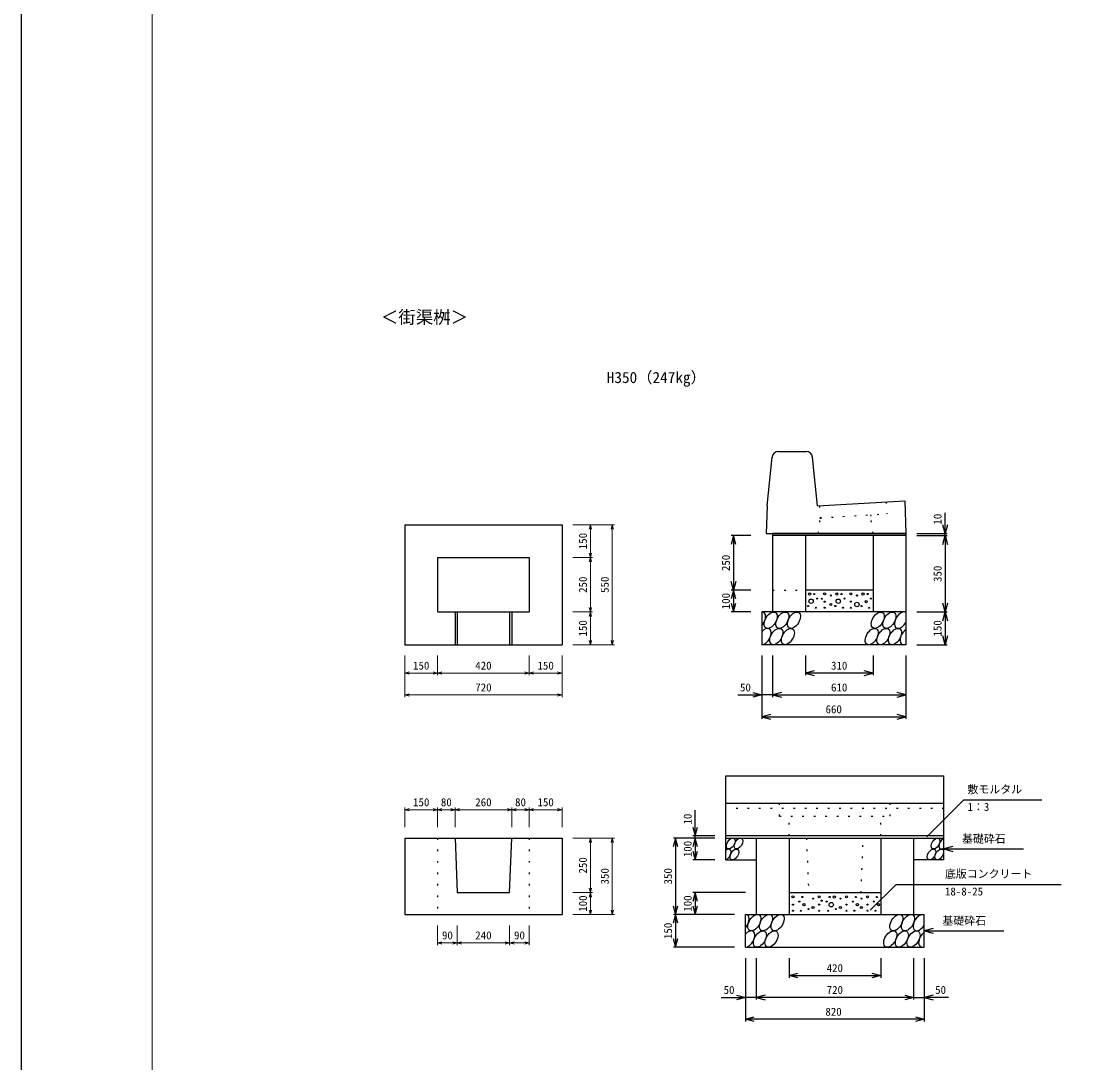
# Model space of a CAD drawing. Units: millimetres, scale not verified. Extents: x -12600 to 12600, y -8910 to 8910.
# Drawn here: x -12600 to -7749, y -4773 to 0 of the extents above; entities that cross this region are included whole.
import ezdxf
from ezdxf.enums import TextEntityAlignment as Align

# ---------------------------------------------------------------- set-up
doc = ezdxf.new("R2010")
doc.units = ezdxf.units.MM
doc.header["$LTSCALE"] = 30
doc.linetypes.add('DOTTED', pattern=[1.75, 0.25, -1.5])
for name, color, linetype, lineweight in [('0-0_DIM', 7, 'Continuous', 13), ('0-1_Defpoints', 5, 'Continuous', 25), ('0-2_HATCH', 6, 'Continuous', 25), ('0-5_OUTLINE', 3, 'Continuous', 25), ('0-6_OUTLINE2', 4, 'DOTTED', 25), ('0-7_TXT', 7, 'Continuous', 25), ('0-8_WAKU', 3, 'Continuous', 13)]:
    doc.layers.add(name, color=color, linetype=linetype, lineweight=lineweight)
doc.styles.add('ＭＳ ゴシック', font='')
doc.styles.get('ＭＳ ゴシック').set_extended_font_data('MS Gothic')

msp = doc.modelspace()

# ---------------------------------------------------------------- linework, layer by layer
at = {"layer": '0-0_DIM', "lineweight": 25}
for p, q in [((-8366.94, -2347.27), (-8366.94, -2252.52)), ((-9256.94, -2357.27), (-9346.94, -2357.27)), ((-9336.94, -2357.27), (-9336.94, -2607.27)), ((-8496.94, -2347.27), (-8356.94, -2347.27)), ((-8496.94, -2357.27), (-8356.94, -2357.27)), ((-8366.94, -2357.27), (-8366.94, -2347.27)), ((-8366.94, -2357.27), (-8366.94, -2707.27)), ((-9256.94, -2607.27), (-9346.94, -2607.27)), ((-9336.94, -2607.27), (-9336.94, -2707.27)), ((-9256.94, -2707.27), (-9346.94, -2707.27)), ((-8496.94, -2707.27), (-8356.94, -2707.27)), ((-8366.94, -2707.27), (-8366.94, -2857.27)), ((-8496.94, -2857.27), (-8356.94, -2857.27)), ((-9206.94, -2907.27), (-9206.94, -3197.27)), ((-9156.94, -2907.27), (-9156.94, -3097.27)), ((-9006.94, -2907.27), (-9006.94, -2997.27)), ((-8696.94, -2907.27), (-8696.94, -2997.27)), ((-8546.94, -2907.27), (-8546.94, -3197.27)), ((-8696.94, -2987.27), (-9006.94, -2987.27)), ((-9317.11, -3087.27), (-9206.94, -3087.27)), ((-9156.94, -3087.27), (-9206.94, -3087.27)), ((-9156.94, -3087.27), (-8546.94, -3087.27)), ((-9206.94, -3187.27), (-8546.94, -3187.27)), ((-8280.91, -3567.86), (-8450.89, -3737.83)), ((-8280.91, -3567.86), (-7922.95, -3567.86)), ((-9511.94, -3733.27), (-9511.94, -3616.04)), ((-9421.94, -3733.27), (-9521.94, -3733.27)), ((-9511.94, -3743.27), (-9511.94, -3733.27)), ((-9421.94, -3743.27), (-9611.94, -3743.27)), ((-9601.94, -3743.27), (-9601.94, -4093.27)), ((-9511.94, -3743.27), (-9511.94, -3843.27)), ((-8371.94, -3793.27), (-8007.17, -3793.27)), ((-9421.94, -3843.27), (-9521.94, -3843.27)), ((-8591.42, -3955.32), (-8709.75, -4073.65)), ((-8591.42, -3955.32), (-7835.23, -3955.32)), ((-9281.94, -3993.27), (-9521.94, -3993.27)), ((-9511.94, -3993.27), (-9511.94, -4093.27)), ((-9331.94, -4093.27), (-9611.94, -4093.27)), ((-9601.94, -4093.27), (-9601.94, -4243.27)), ((-8461.94, -4168.27), (-8097.17, -4168.27)), ((-9331.94, -4243.27), (-9611.94, -4243.27)), ((-9281.94, -4293.27), (-9281.94, -4583.27)), ((-9231.94, -4293.27), (-9231.94, -4483.27)), ((-9081.94, -4293.27), (-9081.94, -4383.27)), ((-8661.94, -4293.27), (-8661.94, -4383.27)), ((-8511.94, -4293.27), (-8511.94, -4483.27)), ((-8461.94, -4293.27), (-8461.94, -4583.27)), ((-9081.94, -4373.27), (-8661.94, -4373.27)), ((-9392.11, -4473.27), (-9281.94, -4473.27)), ((-9231.94, -4473.27), (-9281.94, -4473.27)), ((-8511.94, -4473.27), (-9231.94, -4473.27)), ((-8511.94, -4473.27), (-8461.94, -4473.27)), ((-8351.76, -4473.27), (-8461.94, -4473.27)), ((-8461.94, -4573.27), (-9281.94, -4573.27))]:
    msp.add_line(p, q, dxfattribs=at)
at = {"layer": '0-0_DIM'}
for p, q in [((-10071.94, -2307.27), (-9981.94, -2307.27)), ((-10071.94, -2307.27), (-9881.94, -2307.27)), ((-9991.94, -2307.27), (-9991.94, -2457.27)), ((-9891.94, -2857.27), (-9891.94, -2307.27)), ((-10071.94, -2457.27), (-9981.94, -2457.27)), ((-10071.94, -2457.27), (-9981.94, -2457.27)), ((-9991.94, -2457.27), (-9991.94, -2707.27)), ((-10071.94, -2707.27), (-9981.94, -2707.27)), ((-10071.94, -2707.27), (-9981.94, -2707.27)), ((-9991.94, -2707.27), (-9991.94, -2857.27)), ((-10071.94, -2857.27), (-9981.94, -2857.27)), ((-10071.94, -2857.27), (-9881.94, -2857.27)), ((-10841.94, -2907.27), (-10841.94, -2997.27)), ((-10841.94, -2907.27), (-10841.94, -3097.27)), ((-10691.94, -2907.27), (-10691.94, -2997.27)), ((-10691.94, -2907.27), (-10691.94, -2997.27)), ((-10271.94, -2907.27), (-10271.94, -2997.27)), ((-10271.94, -2907.27), (-10271.94, -2997.27)), ((-10121.94, -2907.27), (-10121.94, -2997.27)), ((-10121.94, -2907.27), (-10121.94, -3097.27)), ((-10691.94, -2987.27), (-10841.94, -2987.27)), ((-10271.94, -2987.27), (-10691.94, -2987.27)), ((-10121.94, -2987.27), (-10271.94, -2987.27)), ((-10841.94, -3087.27), (-10121.94, -3087.27)), ((-10841.94, -3693.27), (-10841.94, -3603.27)), ((-10691.94, -3613.27), (-10841.94, -3613.27)), ((-10691.94, -3693.27), (-10691.94, -3603.27)), ((-10611.94, -3613.27), (-10691.94, -3613.27)), ((-10611.94, -3693.27), (-10611.94, -3603.27)), ((-10351.94, -3613.27), (-10611.94, -3613.27)), ((-10351.94, -3693.27), (-10351.94, -3603.27)), ((-10271.94, -3613.27), (-10351.94, -3613.27)), ((-10271.94, -3693.27), (-10271.94, -3603.27)), ((-10121.94, -3613.27), (-10271.94, -3613.27)), ((-10121.94, -3693.27), (-10121.94, -3603.27)), ((-10071.94, -3743.27), (-9881.94, -3743.27)), ((-9991.94, -3993.27), (-9991.94, -3743.27)), ((-9891.94, -3743.27), (-9891.94, -4093.27)), ((-10071.94, -3993.27), (-9981.94, -3993.27)), ((-9991.94, -4093.27), (-9991.94, -3993.27)), ((-10071.94, -4093.27), (-9881.94, -4093.27)), ((-10691.94, -4143.27), (-10691.94, -4233.27)), ((-10601.94, -4143.27), (-10601.94, -4233.27)), ((-10361.94, -4143.27), (-10361.94, -4233.27)), ((-10271.94, -4143.27), (-10271.94, -4233.27)), ((-10601.94, -4223.27), (-10691.94, -4223.27)), ((-10361.94, -4223.27), (-10601.94, -4223.27)), ((-10271.94, -4223.27), (-10361.94, -4223.27))]:
    msp.add_line(p, q, dxfattribs=at)
for points in [[(-9997.3, -2327.27), (-9991.94, -2307.27), (-9986.58, -2327.27)], [(-9897.3, -2327.27), (-9891.94, -2307.27), (-9886.58, -2327.27)], [(-9986.58, -2437.27), (-9991.94, -2457.27), (-9997.3, -2437.27)], [(-9997.3, -2477.27), (-9991.94, -2457.27), (-9986.58, -2477.27)], [(-9986.58, -2687.27), (-9991.94, -2707.27), (-9997.3, -2687.27)], [(-9997.3, -2727.27), (-9991.94, -2707.27), (-9986.58, -2727.27)], [(-9986.58, -2837.27), (-9991.94, -2857.27), (-9997.3, -2837.27)], [(-9886.58, -2837.27), (-9891.94, -2857.27), (-9897.3, -2837.27)], [(-10821.94, -2992.63), (-10841.94, -2987.27), (-10821.94, -2981.91)], [(-10711.94, -2981.91), (-10691.94, -2987.27), (-10711.94, -2992.63)], [(-10671.94, -2992.63), (-10691.94, -2987.27), (-10671.94, -2981.91)], [(-10291.94, -2981.91), (-10271.94, -2987.27), (-10291.94, -2992.63)], [(-10251.94, -2992.63), (-10271.94, -2987.27), (-10251.94, -2981.91)], [(-10141.94, -2981.91), (-10121.94, -2987.27), (-10141.94, -2992.63)], [(-10821.94, -3092.63), (-10841.94, -3087.27), (-10821.94, -3081.91)], [(-10141.94, -3081.91), (-10121.94, -3087.27), (-10141.94, -3092.63)], [(-10821.94, -3618.63), (-10841.94, -3613.27), (-10821.94, -3607.91)], [(-10711.94, -3607.91), (-10691.94, -3613.27), (-10711.94, -3618.63)], [(-10671.94, -3618.63), (-10691.94, -3613.27), (-10671.94, -3607.91)], [(-10631.94, -3607.91), (-10611.94, -3613.27), (-10631.94, -3618.63)], [(-10591.94, -3618.63), (-10611.94, -3613.27), (-10591.94, -3607.91)], [(-10371.94, -3607.91), (-10351.94, -3613.27), (-10371.94, -3618.63)], [(-10331.94, -3618.63), (-10351.94, -3613.27), (-10331.94, -3607.91)], [(-10291.94, -3607.91), (-10271.94, -3613.27), (-10291.94, -3618.63)], [(-10251.94, -3618.63), (-10271.94, -3613.27), (-10251.94, -3607.91)], [(-10141.94, -3607.91), (-10121.94, -3613.27), (-10141.94, -3618.63)], [(-9997.3, -3763.27), (-9991.94, -3743.27), (-9986.58, -3763.27)], [(-9897.3, -3763.27), (-9891.94, -3743.27), (-9886.58, -3763.27)], [(-9986.58, -3973.27), (-9991.94, -3993.27), (-9997.3, -3973.27)], [(-9997.3, -4013.27), (-9991.94, -3993.27), (-9986.58, -4013.27)], [(-9986.58, -4073.27), (-9991.94, -4093.27), (-9997.3, -4073.27)], [(-9886.58, -4073.27), (-9891.94, -4093.27), (-9897.3, -4073.27)], [(-10671.94, -4228.63), (-10691.94, -4223.27), (-10671.94, -4217.91)], [(-10621.94, -4217.91), (-10601.94, -4223.27), (-10621.94, -4228.63)], [(-10581.94, -4228.63), (-10601.94, -4223.27), (-10581.94, -4217.91)], [(-10381.94, -4217.91), (-10361.94, -4223.27), (-10381.94, -4228.63)], [(-10341.94, -4228.63), (-10361.94, -4223.27), (-10341.94, -4217.91)], [(-10291.94, -4217.91), (-10271.94, -4223.27), (-10291.94, -4228.63)]]:
    msp.add_lwpolyline(points, dxfattribs=at)
at = {"layer": '0-0_DIM', "lineweight": 25}
for points in [[(-8356.22, -2307.27), (-8366.94, -2347.27), (-8377.66, -2307.27)], [(-9326.22, -2397.27), (-9336.94, -2357.27), (-9347.66, -2397.27)], [(-8377.66, -2397.27), (-8366.94, -2357.27), (-8356.22, -2397.27)], [(-9326.22, -2567.27), (-9336.94, -2607.27), (-9347.66, -2567.27)], [(-9326.22, -2647.27), (-9336.94, -2607.27), (-9347.66, -2647.27)], [(-9347.66, -2667.27), (-9336.94, -2707.27), (-9326.22, -2667.27)], [(-8356.22, -2667.27), (-8366.94, -2707.27), (-8377.66, -2667.27)], [(-8377.66, -2747.27), (-8366.94, -2707.27), (-8356.22, -2747.27)], [(-8356.22, -2817.27), (-8366.94, -2857.27), (-8377.66, -2817.27)], [(-8966.94, -2976.55), (-9006.94, -2987.27), (-8966.94, -2997.99)], [(-8736.94, -2997.99), (-8696.94, -2987.27), (-8736.94, -2976.55)], [(-9246.94, -3076.55), (-9206.94, -3087.27), (-9246.94, -3097.99)], [(-9116.94, -3076.55), (-9156.94, -3087.27), (-9116.94, -3097.99)], [(-8586.94, -3097.99), (-8546.94, -3087.27), (-8586.94, -3076.55)], [(-9166.94, -3176.55), (-9206.94, -3187.27), (-9166.94, -3197.99)], [(-8586.94, -3197.99), (-8546.94, -3187.27), (-8586.94, -3176.55)], [(-9522.66, -3693.27), (-9511.94, -3733.27), (-9501.22, -3693.27)], [(-9591.22, -3783.27), (-9601.94, -3743.27), (-9612.66, -3783.27)], [(-9501.22, -3783.27), (-9511.94, -3743.27), (-9522.66, -3783.27)], [(-8331.94, -3782.55), (-8371.94, -3793.27), (-8331.94, -3803.99)], [(-9522.66, -3803.27), (-9511.94, -3843.27), (-9501.22, -3803.27)], [(-9501.22, -4033.27), (-9511.94, -3993.27), (-9522.66, -4033.27)], [(-9612.66, -4053.27), (-9601.94, -4093.27), (-9591.22, -4053.27)], [(-9522.66, -4053.27), (-9511.94, -4093.27), (-9501.22, -4053.27)], [(-9591.22, -4133.27), (-9601.94, -4093.27), (-9612.66, -4133.27)], [(-8421.94, -4157.55), (-8461.94, -4168.27), (-8421.94, -4178.99)], [(-9612.66, -4203.27), (-9601.94, -4243.27), (-9591.22, -4203.27)], [(-9041.94, -4383.99), (-9081.94, -4373.27), (-9041.94, -4362.55)], [(-8701.94, -4362.55), (-8661.94, -4373.27), (-8701.94, -4383.99)], [(-9321.94, -4462.55), (-9281.94, -4473.27), (-9321.94, -4483.99)], [(-9191.94, -4462.55), (-9231.94, -4473.27), (-9191.94, -4483.99)], [(-8551.94, -4462.55), (-8511.94, -4473.27), (-8551.94, -4483.99)], [(-8421.94, -4462.55), (-8461.94, -4473.27), (-8421.94, -4483.99)], [(-9241.94, -4583.99), (-9281.94, -4573.27), (-9241.94, -4562.55)], [(-8501.94, -4562.55), (-8461.94, -4573.27), (-8501.94, -4583.99)]]:
    msp.add_lwpolyline(points, dxfattribs=at)
at = {"layer": '0-1_Defpoints'}
msp.add_lwpolyline([(-12600, -8910), (12600, -8910), (12600, 8910), (-12600, 8910)], close=True, dxfattribs=at)
at = {"layer": '0-2_HATCH'}
for centre, radius in [((-8918.63, -2623.95), 5), ((-8798.63, -2623.95), 5), ((-8987.56, -2624.83), 5), ((-8981.02, -2657.84), 10), ((-8966.52, -2624.83), 2.5), ((-8952.51, -2645.84), 2.5), ((-8931.04, -2646.75), 2.5), ((-8918.63, -2659.84), 2.5), ((-8890.59, -2631.83), 2.5), ((-8862.55, -2624.83), 5), ((-8856.01, -2657.84), 10), ((-8841.52, -2624.83), 2.5), ((-8827.5, -2645.84), 2.5), ((-8798.63, -2659.84), 2.5), ((-8770.59, -2672.97), 10), ((-8770.59, -2631.83), 2.5), ((-8742.55, -2624.83), 5), ((-8728.53, -2659.84), 5), ((-8721.52, -2624.83), 2.5), ((-8707.5, -2645.84), 2.5), ((-8994.56, -2679.98), 2.5), ((-8959.52, -2687.86), 2.5), ((-8918.63, -2687.86), 2.5), ((-8890.59, -2672.97), 5), ((-8869.56, -2679.98), 2.5), ((-8834.51, -2687.86), 2.5), ((-8798.63, -2687.86), 2.5), ((-8749.56, -2679.98), 2.5), ((-8714.51, -2687.86), 2.5), ((-9063.62, -4012.44), 5), ((-9020.73, -4013.32), 2.5), ((-8971.66, -4020.32), 2.5), ((-8943.62, -4012.44), 5), ((-8895.5, -4013.32), 2.5), ((-8874.47, -4013.32), 5), ((-8846.43, -4020.32), 2.5), ((-8818.39, -4012.44), 5), ((-8775.5, -4013.32), 2.5), ((-8750.1, -4020.32), 2.5), ((-8722.06, -4012.44), 5), ((-8679.17, -4013.32), 2.5), ((-9063.62, -4048.33), 2.5), ((-9063.62, -4076.35), 2.5), ((-9034.74, -4034.33), 2.5), ((-9027.73, -4076.35), 2.5), ((-9013.71, -4048.33), 5), ((-8992.69, -4068.47), 2.5), ((-8971.66, -4061.47), 5), ((-8943.62, -4048.33), 2.5), ((-8943.62, -4076.35), 2.5), ((-8932.28, -4030.01), 2.5), ((-8909.52, -4034.33), 2.5), ((-8902.51, -4076.35), 2.5), ((-8888.49, -4048.33), 10), ((-8867.46, -4068.47), 2.5), ((-8846.43, -4061.47), 5), ((-8818.39, -4048.33), 2.5), ((-8818.39, -4076.35), 2.5), ((-8789.52, -4034.33), 2.5), ((-8782.51, -4076.35), 2.5), ((-8768.49, -4048.33), 5), ((-8750.1, -4061.47), 5), ((-8722.06, -4048.33), 2.5), ((-8722.06, -4076.35), 2.5), ((-8693.18, -4034.33), 2.5), ((-8686.17, -4076.35), 2.5), ((-8672.15, -4048.33), 5)]:
    msp.add_circle(centre, radius, dxfattribs=at)
for centre, major_axis, start_param, end_param in [((-9218.91, -2744.77), (21.82, 35.31), 4.3711174, 6.6890199), ((-8568.75, -2744.77), (21.82, 35.31), 6.2831853, 11.0601374), ((-9193.58, -2819.77), (21.82, 35.31), 3.4964223, 7.563715), ((-8543.43, -2819.77), (21.82, 35.31), 0.9351899, 3.8417621), ((-8374.94, -3768.27), (14.54, 23.54), 0.6666252, 4.1103269), ((-9367.64, -3818.27), (14.54, 23.54), 3.7419964, 7.318141), ((-9293.91, -4130.77), (21.82, 35.31), 4.3711174, 6.6890199), ((-8483.75, -4130.77), (21.82, 35.31), 6.2831853, 11.0601374), ((-9268.58, -4205.77), (21.82, 35.31), 3.4964223, 7.563715), ((-8458.43, -4205.77), (21.82, 35.31), 0.9351899, 3.8417621)]:
    msp.add_ellipse(centre, major_axis=major_axis, ratio=0.5792, start_param=start_param, end_param=end_param, dxfattribs=at)
for centre, major_axis in [((-9165.69, -2744.77), (21.82, 35.31)), ((-9112.48, -2744.77), (21.82, 35.31)), ((-9059.27, -2744.77), (21.82, 35.31)), ((-8675.18, -2744.77), (21.82, 35.31)), ((-8621.97, -2744.77), (21.82, 35.31)), ((-9140.37, -2819.77), (21.82, 35.31)), ((-9087.16, -2819.77), (21.82, 35.31)), ((-8703.07, -2819.77), (21.82, 35.31)), ((-8649.86, -2819.77), (21.82, 35.31)), ((-8596.65, -2819.77), (21.82, 35.31)), ((-9349.05, -3768.27), (14.54, 23.54)), ((-9313.57, -3768.27), (14.54, 23.54)), ((-8410.41, -3768.27), (14.54, 23.54)), ((-9332.16, -3818.27), (14.54, 23.54)), ((-8429.01, -3818.27), (14.54, 23.54)), ((-8393.53, -3818.27), (14.54, 23.54)), ((-9240.69, -4130.77), (21.82, 35.31)), ((-9187.48, -4130.77), (21.82, 35.31)), ((-9134.27, -4130.77), (21.82, 35.31)), ((-8590.18, -4130.77), (21.82, 35.31)), ((-8536.97, -4130.77), (21.82, 35.31)), ((-9215.37, -4205.77), (21.82, 35.31)), ((-9162.16, -4205.77), (21.82, 35.31)), ((-8618.07, -4205.77), (21.82, 35.31)), ((-8564.86, -4205.77), (21.82, 35.31)), ((-8511.65, -4205.77), (21.82, 35.31))]:
    msp.add_ellipse(centre, major_axis=major_axis, ratio=0.5792, dxfattribs=at)
at = {"layer": '0-5_OUTLINE'}
for p, q in [((-9129.79, -1971.27), (-9004.09, -1971.27)), ((-9181.94, -2221.27), (-9159.64, -1998.29)), ((-8951.94, -2221.27), (-8974.24, -1998.29)), ((-9181.94, -2221.27), (-9186.94, -2347.27)), ((-10841.94, -2307.27), (-10841.94, -2857.27)), ((-9186.94, -2347.27), (-8546.94, -2347.27)), ((-8546.94, -2357.27), (-9156.94, -2357.27)), ((-9006.94, -2357.27), (-9006.94, -2707.27)), ((-8696.94, -2357.27), (-8696.94, -2707.27)), ((-8546.94, -2347.27), (-8546.94, -2857.27)), ((-10691.94, -2457.27), (-10691.94, -2707.27)), ((-10691.94, -2457.27), (-10271.94, -2457.27)), ((-10271.94, -2457.27), (-10271.94, -2707.27)), ((-8696.94, -2607.27), (-9006.94, -2607.27)), ((-10691.94, -2707.27), (-10271.94, -2707.27)), ((-10611.94, -2707.27), (-10611.94, -2857.27)), ((-10601.94, -2707.27), (-10601.94, -2857.27)), ((-10361.94, -2707.27), (-10361.94, -2857.27)), ((-10351.94, -2707.27), (-10351.94, -2857.27)), ((-10841.94, -2857.27), (-10121.94, -2857.27)), ((-8546.94, -2857.27), (-9206.94, -2857.27)), ((-9371.94, -3457.27), (-8371.94, -3457.27)), ((-9371.94, -3843.27), (-9371.94, -3457.27)), ((-8371.94, -3843.27), (-8371.94, -3457.27)), ((-9371.94, -3583.27), (-8371.94, -3583.27)), ((-8371.94, -3733.27), (-9371.94, -3733.27)), ((-10841.94, -3743.27), (-10121.94, -3743.27)), ((-10121.94, -3743.27), (-10121.94, -4093.27)), ((-9371.94, -3743.27), (-8371.94, -3743.27)), ((-9231.94, -3743.27), (-9231.94, -4093.27)), ((-9081.94, -3743.27), (-9081.94, -4093.27)), ((-8661.94, -3743.27), (-8661.94, -4093.27)), ((-8511.94, -3743.27), (-8511.94, -4093.27)), ((-9371.94, -3843.27), (-9231.94, -3843.27)), ((-8371.94, -3843.27), (-8511.94, -3843.27)), ((-9081.94, -3993.27), (-8661.94, -3993.27)), ((-8461.94, -4243.27), (-8461.94, -4093.27)), ((-9281.94, -4243.27), (-8461.94, -4243.27))]:
    msp.add_line(p, q, dxfattribs=at)
for points in [[(-8951.94, -2221.27), (-8551.94, -2197.27), (-8546.94, -2347.27)], [(-10841.94, -2307.27), (-10121.94, -2307.27), (-10121.94, -2857.27)], [(-8546.94, -2347.27), (-9156.94, -2347.27), (-9156.94, -2707.27)], [(-8546.94, -2707.27), (-9206.94, -2707.27), (-9206.94, -2857.27)], [(-10841.94, -3743.27), (-10841.94, -4093.27), (-10121.94, -4093.27)], [(-10611.94, -3743.27), (-10601.94, -3993.27), (-10361.94, -3993.27), (-10351.94, -3743.27)], [(-9281.94, -4243.27), (-9281.94, -4093.27), (-8461.94, -4093.27)]]:
    msp.add_lwpolyline(points, dxfattribs=at)
for centre, start, end in [((-9129.79, -2001.27), 90, 177.2835), ((-9004.09, -2001.27), 5.71059, 88.37304)]:
    msp.add_arc(centre, 30, start, end, dxfattribs=at)
at = {"layer": '0-6_OUTLINE2'}
for p, q in [((-8942.95, -2220.73), (-8939.3, -2281.62)), ((-8636.5, -2202.35), (-8633.21, -2257.25)), ((-8939.66, -2275.63), (-8633.21, -2257.25)), ((-8708.08, -2261.74), (-8707.72, -2267.73)), ((-8696.94, -2347.27), (-8707.72, -2267.73)), ((-8946.94, -2347.27), (-8939.3, -2281.62)), ((-9156.94, -2607.27), (-9006.94, -2607.27)), ((-9125.94, -3642.75), (-9125.94, -3583.27)), ((-8617.94, -3642.75), (-8617.94, -3583.27)), ((-8371.94, -3607.27), (-9371.94, -3607.27)), ((-9125.94, -3642.75), (-8617.94, -3642.75)), ((-9081.94, -3733.27), (-9081.94, -3642.75)), ((-8661.94, -3733.27), (-8661.94, -3642.75)), ((-10691.94, -3743.27), (-10691.94, -4093.27)), ((-10271.94, -3743.27), (-10271.94, -4093.27))]:
    msp.add_line(p, q, dxfattribs=at)
msp.add_lwpolyline([(-9001.94, -3743.27), (-8991.94, -3993.27), (-8751.94, -3993.27), (-8741.94, -3743.27)], dxfattribs=at)
at = {"layer": '0-8_WAKU'}
msp.add_lwpolyline([(-12000, -8310), (12000, -8310), (12000, 8310), (-12000, 8310)], close=True, dxfattribs=at)

# ---------------------------------------------------------------- texts
at = {"layer": '0-0_DIM', "style": 'ＭＳ ゴシック'}
for s, p in [('10', (-8371.94, -2306.83)), ('150', (-9996.94, -2419.77)), ('250', (-9341.94, -2519.77)), ('350', (-8371.94, -2569.77)), ('250', (-9996.94, -2619.77)), ('550', (-9896.94, -2619.77)), ('100', (-9341.94, -2694.77)), ('150', (-9996.94, -2819.77)), ('150', (-8371.94, -2819.77)), ('10', (-9516.94, -3681.21)), ('100', (-9516.94, -3830.77)), ('250', (-9996.94, -3905.77)), ('350', (-9896.94, -3955.77)), ('350', (-9606.94, -3955.77)), ('100', (-9996.94, -4080.77)), ('100', (-9516.94, -4080.77)), ('150', (-9606.94, -4205.77))]:
    msp.add_text(s, height=36.66, rotation=90, dxfattribs=at).set_placement(p, align=Align.BOTTOM_LEFT)
for s, p in [('150', (-10804.44, -2982.27)), ('420', (-10519.44, -2982.27)), ('150', (-10234.44, -2982.27)), ('310', (-8889.44, -2982.27)), ('720', (-10519.44, -3082.27)), ('50', (-9306.51, -3082.27)), ('610', (-8889.44, -3082.27)), ('660', (-8914.44, -3182.27)), ('敷モルタル', (-8264.17, -3549.12)), ('150', (-10804.44, -3608.27)), ('80', (-10676.94, -3608.27)), ('260', (-10519.44, -3608.27)), ('80', (-10336.94, -3608.27)), ('150', (-10234.44, -3608.27)), ('1：3', (-8264.17, -3629.81)), ('基礎砕石', (-8289.1, -3776.1)), ('底版コンクリート', (-8367.39, -3936.58)), ('18-8-25', (-8367.39, -4017.27)), ('基礎砕石', (-8379.1, -4151.1)), ('90', (-10671.94, -4218.27)), ('240', (-10519.44, -4218.27)), ('90', (-10341.94, -4218.27)), ('420', (-8909.44, -4368.27)), ('50', (-9381.51, -4468.27)), ('720', (-8909.44, -4468.27)), ('50', (-8412.36, -4468.27)), ('820', (-8915.38, -4568.27))]:
    msp.add_text(s, height=36.66, dxfattribs=at).set_placement(p, align=Align.BOTTOM_LEFT)
at = {"layer": '0-7_TXT', "style": 'ＭＳ ゴシック'}
for s, height, p in [('＜街渠桝＞', 58.65, (-10952.1, -1403.37)), ('H350（247kg）', 51.32, (-9917.11, -1673.61))]:
    msp.add_text(s, height=height, dxfattribs=at).set_placement(p, align=Align.BOTTOM_LEFT)

doc.saveas('drawing.dxf')
